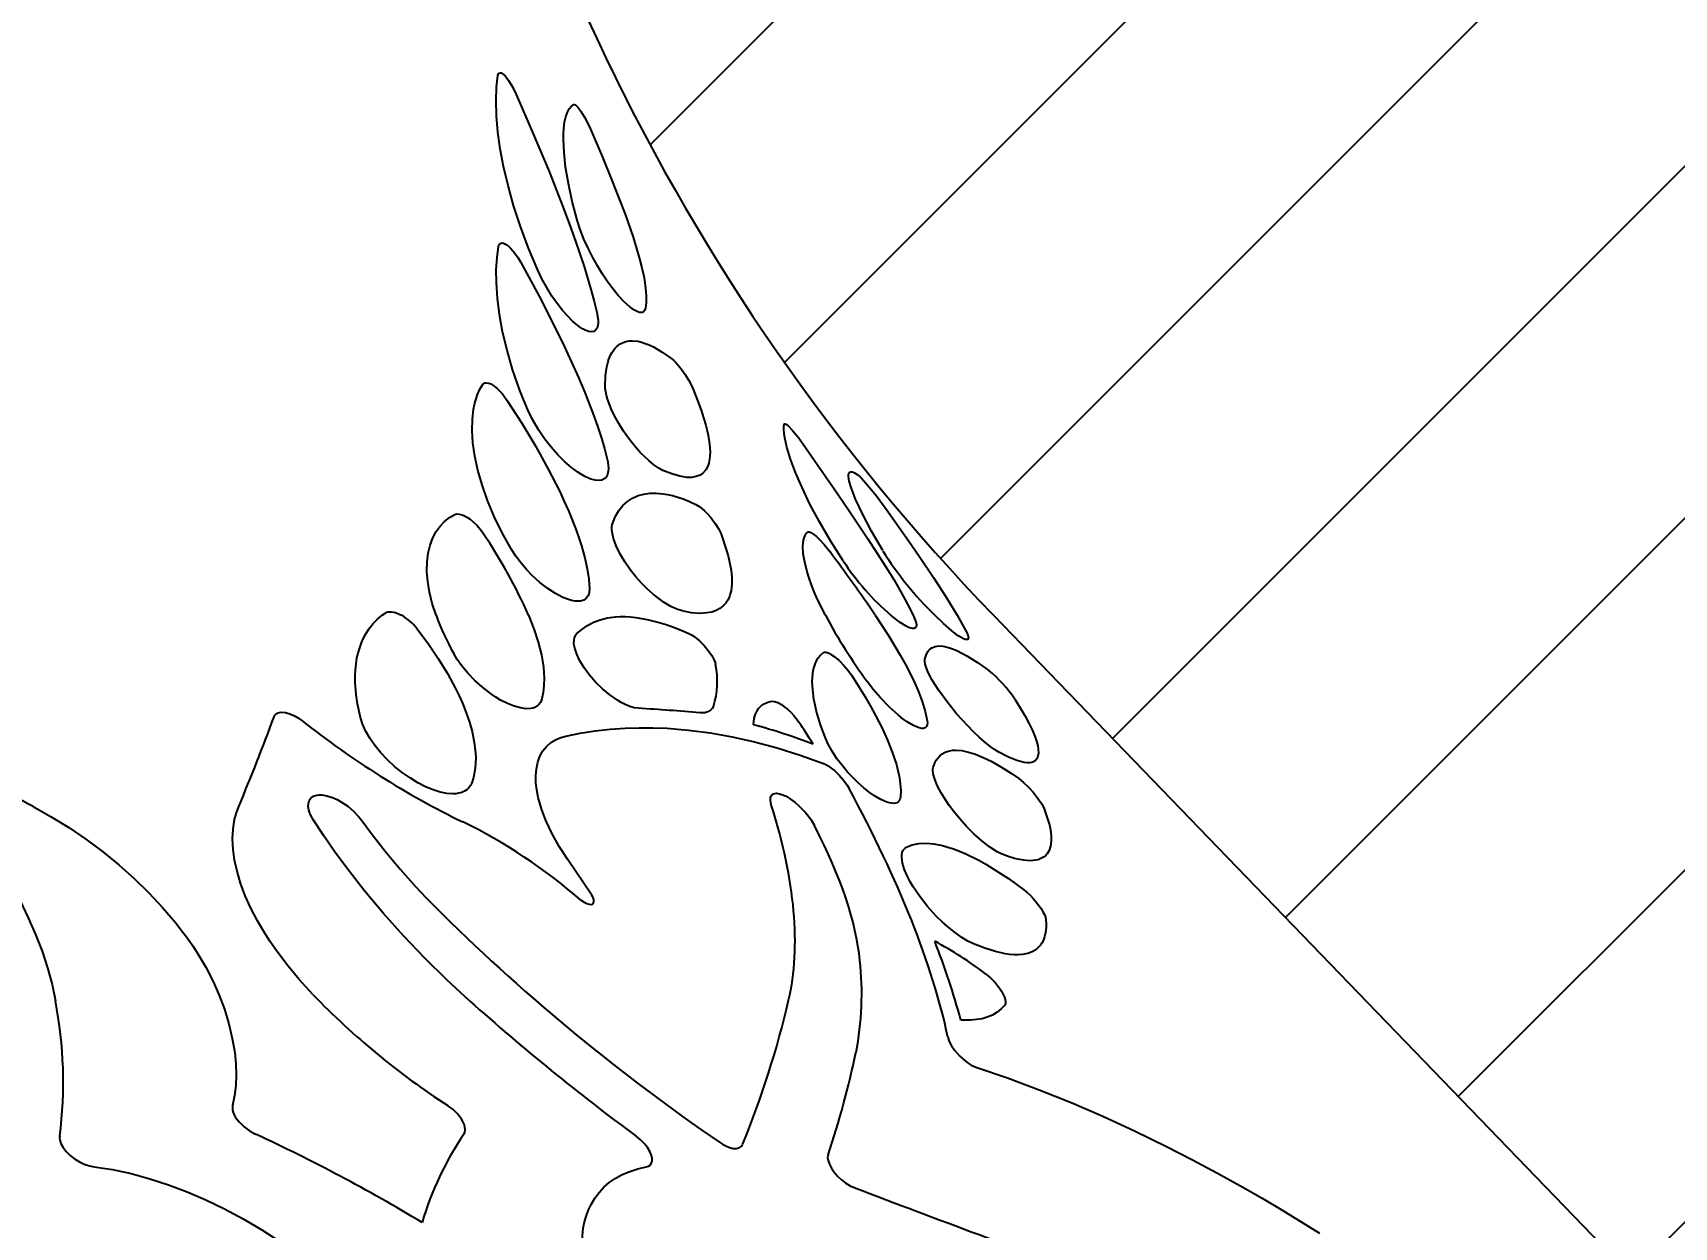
# Model space of a CAD drawing. Extents: x 5 to 829, y 5 to 582.
# Drawn here: x 136.94 to 149.3, y 420.91 to 429.91 of the extents above; entities that cross this region are included whole.
import ezdxf

# ---------------------------------------------------------------- set-up
doc = ezdxf.new("R2010")
doc.units = 0
doc.header["$LTSCALE"] = 7
doc.header["$MEASUREMENT"] = 0
doc.layers.get('DEFPOINTS').update_dxf_attribs({"linetype": 'CONTINUOUS', "lineweight": 15})
doc.layers.add('DIMENSIONS', color=2, linetype='CONTINUOUS')
doc.layers.add('HATCH', color=3, linetype='CONTINUOUS')
doc.layers.add('OUTLINE', color=7, linetype='CONTINUOUS', lineweight=25)
doc.styles.add('ITALICT', font='ITALICT.shx', dxfattribs={"width": 0.8, "height": 3})
doc.dimstyles.get("Standard").update_dxf_attribs({"dimtxt": 3, "dimasz": 3, "dimexe": 0.5, "dimexo": 0.5, "dimgap": 0.8, "dimtad": 1, "dimdsep": 46, "dimtxsty": 'ITALICT', "dimcen": 0.09, "dimazin": 2, "dimtfac": 1, "dimtmove": 0, "dimatfit": 3, "dimfxl": 1, "dimtolj": 1, "dimtzin": 0, "dimarcsym": 0})

# ---------------------------------------------------------------- blocks, each defined once
blk = doc.blocks.new('*D16')
at = {"layer": 'DEFPOINTS', "color": 0}
for p in [(138.92, 441.617), (108.774, 418.617), (150.796, 418.617)]:
    blk.add_point(p, dxfattribs=at)
at = {"layer": 'DIMENSIONS', "color": 0, "lineweight": -2}
for p, q in [((138.42, 441.617), (108.274, 441.617)), ((108.774, 438.617), (108.774, 421.617)), ((150.296, 418.617), (108.274, 418.617))]:
    blk.add_line(p, q, dxfattribs=at)
at = {"layer": 'DIMENSIONS', "color": 0}
for points in [[(109.274, 438.617), (108.274, 438.617), (108.774, 441.617)], [(108.274, 421.617), (109.274, 421.617), (108.774, 418.617)]]:
    blk.add_solid(points, dxfattribs=at)
at = {"layer": 'DIMENSIONS', "color": 0, "insert": (106.474, 430.117), "char_height": 3, "attachment_point": 5, "rotation": 90, "style": 'ITALICT'}
blk.add_mtext('\\A1;23', dxfattribs=at)
blk = doc.blocks.new('*D58')
at = {"layer": 'DEFPOINTS', "color": 0}
for p in [(145.811, 502.617), (166.811, 418.39), (158.542, 416.329)]:
    blk.add_point(p, dxfattribs=at)
at = {"layer": 'DIMENSIONS', "color": 0, "lineweight": -2}
for p, q in [((145.326, 502.496), (137.057, 500.434)), ((138.268, 497.644), (157.817, 419.24)), ((166.326, 418.269), (158.057, 416.208))]:
    blk.add_line(p, q, dxfattribs=at)
at = {"layer": 'DIMENSIONS', "color": 0}
for points in [[(138.753, 497.765), (137.783, 497.523), (137.542, 500.555)], [(157.331, 419.119), (158.302, 419.361), (158.542, 416.329)]]:
    blk.add_solid(points, dxfattribs=at)
at = {"layer": 'DIMENSIONS', "color": 0, "insert": (145.707, 477.314), "char_height": 3, "attachment_point": 5, "rotation": 284, "style": 'ITALICT'}
blk.add_mtext('\\A1;86.8', dxfattribs=at)
blk = doc.blocks.new('*D74')
at = {"layer": 'DEFPOINTS', "color": 0}
for p in [(145.811, 502.617), (166.811, 502.617), (161.317, 485.699), (166.811, 418.39), (166.811, 225.567)]:
    blk.add_point(p, dxfattribs=at)
at = {"layer": 'DIMENSIONS', "color": 0, "lineweight": -2}
blk.add_arc((166.811, 418.39), 67.532, 92.54547, 101.45453, dxfattribs=at)
at = {"layer": 'DIMENSIONS', "color": 0}
for points in [[(163.823, 485.356), (163.801, 486.356), (166.811, 485.923)], [(153.289, 485.065), (153.51, 484.09), (150.473, 483.917)]]:
    blk.add_solid(points, dxfattribs=at)
at = {"layer": 'DIMENSIONS', "color": 0, "insert": (158.3, 487.702), "char_height": 3, "attachment_point": 5, "rotation": 7, "style": 'ITALICT'}
blk.add_mtext('\\A1;14%%d', dxfattribs=at)

msp = doc.modelspace()

# ---------------------------------------------------------------- hatches: boundary and pattern name
at = {"layer": 'HATCH'}
h = msp.add_hatch(dxfattribs=at)
h.set_pattern_fill('ANSI31', color=256, scale=15)
h.set_pattern_definition([(45, (39.085, 223.1485), (-1.325825, 1.325825), [])])
h.paths.add_polyline_path([(163.5609, 417.9913), (161.3346, 426.9205), (151.0146, 418.3432, -0.165987), (153.3109, 411.6168), (153.3109, 410.1168, -0.061275), (151.6712, 396.7872, 0.0447876), (150.8409, 391.4828, 0.1629163), (151.1154, 390.4391, -0.2515253), (151.2393, 389.0252), (150.9987, 388.4645, 0.103378), (150.8609, 387.7828), (151.5609, 282.0428, 0.1305807), (151.9081, 280.7699, -0.2590002), (151.936, 279.3139, 0.187122), (151.6811, 277.1594), (152.8799, 272.5011, -0.0630506), (153.5109, 267.5168), (153.5109, 266.0168, -0.049859), (152.8025, 258.93, -0.4995696), (154.684, 254.5168), (160.8328, 250.9668), (163.5609, 250.9668)])
h.paths.add_polyline_path([(157.179, 443.5878), (138.9642, 441.2696), (139.8109, 434.6168, 0.1617445), (144.1742, 425.5215), (150.2231, 419.2586, -0.0116051), (150.5692, 418.8832), (161.1466, 427.6744)])
h.paths.add_polyline_path([(151.5308, 466.2415), (136.0369, 464.2696), (138.8758, 441.964), (157.0085, 444.2718)])
h.paths.add_polyline_path([(145.8826, 488.8952), (133.1096, 487.2696), (135.9485, 464.964), (151.3603, 466.9255)])
h.paths.add_polyline_path([(141.6885, 502.6168), (134.6361, 502.6168, -0.445004), (131.5679, 499.3835), (133.0213, 487.964), (145.7121, 489.5792), (144.5928, 494.0682), (143.8651, 493.8867)])
h.paths.add_polyline_path([(163.5609, 494.6168), (162.8109, 494.6168), (162.8109, 502.6168), (150.3109, 502.6168), (150.0087, 502.3146), (151.6275, 495.8221), (150.8997, 495.6407), (163.5609, 444.8595)])
h.paths.add_polyline_path([(163.5609, 502.6168), (162.8109, 502.6168), (162.8109, 494.6168), (163.5609, 494.6168)], flags=17)
h.paths.add_polyline_path([(150.0087, 502.3146), (149.39, 501.6959), (150.8997, 495.6407), (151.6275, 495.8221)])
h.paths.add_polyline_path([(142.4614, 502.6168), (141.6885, 502.6168), (143.8651, 493.8867), (144.5928, 494.0682)], flags=17)
h.paths.add_polyline_path([(142.3888, 481.3235), (144.6594, 472.2166), (149.0257, 473.3052), (146.7551, 482.4122)], flags=24)
h.paths.add_polyline_path([(138.3808, 455.1787), (147.4877, 457.4493), (146.3991, 461.8156), (137.2922, 459.545)], flags=24)
h.paths.add_polyline_path([(155.278, 485.0642), (161.8714, 485.8738), (161.3229, 490.3402), (154.7296, 489.5307)], flags=24)
h.paths.add_polyline_path([(162.118, 316.3862), (171.5038, 316.3862), (171.5038, 320.8862), (162.118, 320.8862)], flags=9)

# ---------------------------------------------------------------- linework, layer by layer
at = {"layer": 'OUTLINE'}
for p, q in [((139.5688, 425.5215), (139.5958, 425.5408)), ((143.5696, 425.5215), (143.5746, 425.5106)), ((143.9018, 425.5215), (143.9665, 425.4051)), ((144.1742, 425.5215), (150.2231, 419.2586)), ((141.1476, 423.4138), (140.9647, 423.6829))]:
    msp.add_line(p, q, dxfattribs=at)
for points in [[(140.7419, 428.1205), (140.6716, 428.288), (140.611, 428.451), (140.5596, 428.6082), (140.5174, 428.7586), (140.4839, 428.9013), (140.4585, 429.0358), (140.4408, 429.1614), (140.4299, 429.2852), (140.4266, 429.398), (140.4304, 429.4988), (140.4347, 429.5445), (140.4407, 429.5869)], [(140.4407, 429.5869), (140.443, 429.5958), (140.4465, 429.6024), (140.4512, 429.6067), (140.4572, 429.6084), (140.4644, 429.6074), (140.4728, 429.6035), (140.4832, 429.5959), (140.4949, 429.5846), (140.5212, 429.5508), (140.5508, 429.5018), (140.5784, 429.4458)], [(140.5784, 429.4458), (140.7071, 429.1496), (140.826, 428.8642), (140.9328, 428.5937), (140.9811, 428.4649), (141.0257, 428.3407), (141.0904, 428.1483), (141.1441, 427.9689), (141.1666, 427.8845), (141.1859, 427.8039)], [(141.0408, 428.4912), (141.0016, 428.638), (140.972, 428.7735), (140.9512, 428.897), (140.9389, 429.0077), (140.9344, 429.1052), (140.935, 429.1488), (140.9374, 429.1888), (140.9433, 429.2365), (140.9523, 429.2775), (140.9643, 429.3118), (140.9783, 429.3375), (140.9949, 429.3568), (141.0141, 429.3694)], [(141.0141, 429.3694), (141.0191, 429.3696), (141.0243, 429.3674), (141.0342, 429.3594), (141.0465, 429.3458), (141.0682, 429.3154), (141.0926, 429.2745), (141.1277, 429.2063), (141.1455, 429.1671)], [(141.1455, 429.1671), (141.2278, 428.9732), (141.3028, 428.7907), (141.353, 428.6634), (141.3984, 428.5432), (141.4592, 428.3693), (141.4857, 428.285), (141.5085, 428.2057), (141.5255, 428.1384), (141.5392, 428.0755), (141.5476, 428.0275), (141.5536, 427.9826), (141.5577, 427.9276), (141.5572, 427.8784), (141.552, 427.8353)], [(141.552, 427.8353), (141.5455, 427.8171), (141.5404, 427.8106), (141.534, 427.8058), (141.5265, 427.803), (141.5176, 427.8021), (141.5075, 427.8032), (141.4961, 427.8064), (141.4696, 427.8194), (141.434, 427.8449), (141.3925, 427.8826), (141.3473, 427.9313), (141.3087, 427.9784), (141.2697, 428.031), (141.2294, 428.0907), (141.1912, 428.1532), (141.1553, 428.2174), (141.123, 428.2811), (141.0895, 428.3557), (141.0615, 428.4277), (141.0408, 428.4912)], [(140.667, 427.0685), (140.6345, 427.1465), (140.6045, 427.2234), (140.5521, 427.3735), (140.5096, 427.5181), (140.4765, 427.6561), (140.4524, 427.787), (140.4368, 427.9099), (140.4292, 428.0247), (140.4289, 428.1241), (140.4348, 428.2158), (140.4465, 428.2992)], [(140.4465, 428.2992), (140.4491, 428.3087), (140.4531, 428.3163), (140.4606, 428.3232), (140.4705, 428.3261), (140.4825, 428.3248), (140.4936, 428.3206), (140.506, 428.3134), (140.5216, 428.3013), (140.5383, 428.2854), (140.556, 428.2657), (140.5737, 428.2429), (140.5929, 428.2147), (140.6108, 428.1847)], [(140.6108, 428.1847), (140.7516, 427.9256), (140.8809, 427.6718), (140.9405, 427.5482), (140.9965, 427.4278), (141.048, 427.3116), (141.0953, 427.1993), (141.1636, 427.0235), (141.1939, 426.9376), (141.2209, 426.8549), (141.2434, 426.7791), (141.2627, 426.7065)], [(141.1859, 427.8039), (141.1918, 427.7732), (141.195, 427.7458), (141.1954, 427.7246), (141.1938, 427.706), (141.1877, 427.6842), (141.1772, 427.6684), (141.1624, 427.6589), (141.1446, 427.6561), (141.1232, 427.6593), (141.0981, 427.6688), (141.0774, 427.68), (141.0552, 427.6948), (141.0303, 427.714), (141.0041, 427.7372), (140.9668, 427.7745), (140.9283, 427.8182), (140.8877, 427.8701), (140.8483, 427.9265), (140.8088, 427.9904), (140.7726, 428.0566), (140.7419, 428.1205)], [(141.249, 427.2508), (141.2517, 427.3258), (141.2555, 427.3602), (141.261, 427.3923), (141.2681, 427.4221), (141.2767, 427.4497), (141.2869, 427.4749), (141.2986, 427.4978), (141.3213, 427.5305), (141.3343, 427.5443), (141.3482, 427.5563), (141.3632, 427.5665), (141.3791, 427.5749), (141.3959, 427.5814), (141.4137, 427.586), (141.4328, 427.5888), (141.453, 427.5897), (141.496, 427.5854), (141.5229, 427.5791), (141.5511, 427.5701), (141.581, 427.5582), (141.6122, 427.5433), (141.6789, 427.5047), (141.7516, 427.4538)], [(141.7516, 427.4538), (141.7668, 427.4408), (141.7844, 427.423), (141.8223, 427.3773), (141.8522, 427.3345), (141.8788, 427.2911), (141.8995, 427.2524), (141.9147, 427.2185)], [(140.5436, 426.0179), (140.4737, 426.1432), (140.4132, 426.2665), (140.3624, 426.3867), (140.3212, 426.5029), (140.2894, 426.6143), (140.2667, 426.7201), (140.2527, 426.8199), (140.2469, 426.913), (140.249, 426.9971), (140.2582, 427.074), (140.2654, 427.1096), (140.2742, 427.1434), (140.2883, 427.1854), (140.3053, 427.2238), (140.3248, 427.2587)], [(140.3248, 427.2587), (140.3299, 427.265), (140.3362, 427.2695), (140.3439, 427.2723), (140.3527, 427.2733), (140.3732, 427.2698), (140.387, 427.2641), (140.402, 427.2557), (140.4349, 427.2304), (140.4728, 427.1915), (140.5092, 427.1432)], [(141.6846, 426.6131), (141.6522, 426.6306), (141.6161, 426.6552), (141.5774, 426.6868), (141.547, 426.7148), (141.5159, 426.7462), (141.4824, 426.7834), (141.4494, 426.8233), (141.4171, 426.8659), (141.3868, 426.9096), (141.3512, 426.9667), (141.3202, 427.0235), (141.295, 427.0767), (141.2695, 427.1438), (141.2601, 427.1759), (141.2537, 427.2054), (141.2502, 427.2293), (141.249, 427.2508)], [(141.9147, 427.2185), (141.945, 427.1407), (141.9714, 427.067), (141.9903, 427.0085), (142.0063, 426.9532), (142.0242, 426.8782), (142.0352, 426.8104), (142.0393, 426.75), (142.0386, 426.7226), (142.0361, 426.6972), (142.0298, 426.6665), (142.0201, 426.6394), (142.007, 426.6161), (141.9877, 426.5942), (141.9639, 426.5776), (141.9355, 426.5663), (141.9025, 426.5605), (141.8648, 426.5604), (141.839, 426.5633), (141.8115, 426.5685), (141.7513, 426.586), (141.6846, 426.6131)], [(140.5092, 427.1432), (140.6218, 426.9677), (140.7259, 426.7934), (140.8204, 426.623), (140.9037, 426.4589), (140.9409, 426.3797), (140.975, 426.3028), (141.0286, 426.1692), (141.0513, 426.1054), (141.0713, 426.0437), (141.0959, 425.9553), (141.114, 425.8721), (141.1255, 425.7942), (141.1301, 425.7218)], [(141.2627, 426.7065), (141.269, 426.6772), (141.2726, 426.6504), (141.2736, 426.6274), (141.2721, 426.6068), (141.2664, 426.5825), (141.2563, 426.5631), (141.2419, 426.5488), (141.2231, 426.5398), (141.2001, 426.5363), (141.1729, 426.5386), (141.1419, 426.5468), (141.1193, 426.5557), (141.0952, 426.5673), (141.0432, 426.5986), (140.9943, 426.635), (140.9435, 426.6792), (140.8924, 426.7302), (140.8423, 426.787), (140.792, 426.8517), (140.7462, 426.9196), (140.7021, 426.9956), (140.667, 427.0685)], [(143.0419, 425.931), (142.9465, 426.0819), (142.8633, 426.2251), (142.792, 426.3593), (142.7323, 426.4836), (142.6838, 426.5969), (142.646, 426.6985), (142.6188, 426.7876), (142.6029, 426.8579), (142.598, 426.8912), (142.5958, 426.9206), (142.5961, 426.9417), (142.5982, 426.9599)], [(142.5982, 426.9599), (142.5995, 426.9629), (142.6019, 426.9644), (142.6055, 426.9641), (142.6148, 426.9594), (142.628, 426.9487), (142.6609, 426.9141), (142.7047, 426.8598), (142.7399, 426.8115)], [(142.7399, 426.8115), (142.9742, 426.4735), (143.0817, 426.3165), (143.2289, 426.0971), (143.364, 425.8871), (143.4235, 425.79), (143.4769, 425.6986), (143.5275, 425.6062), (143.5696, 425.5215)], [(143.3404, 426.0083), (143.2554, 426.1552), (143.1872, 426.285), (143.1358, 426.3957), (143.1163, 426.4433), (143.1011, 426.4853), (143.0875, 426.5322), (143.0819, 426.5679), (143.0821, 426.5813), (143.0846, 426.5916), (143.0903, 426.5994), (143.0992, 426.6026), (143.1112, 426.6009), (143.1266, 426.5942), (143.1464, 426.5817), (143.1702, 426.5634)], [(143.1702, 426.5634), (143.1808, 426.5534), (143.2158, 426.5148), (143.292, 426.4214), (143.3696, 426.3185)], [(141.3061, 426.2191), (141.3273, 426.2676), (141.353, 426.3105), (141.383, 426.3476), (141.4174, 426.3788), (141.4557, 426.404), (141.4983, 426.4229), (141.54, 426.4346), (141.5848, 426.4409), (141.6329, 426.442), (141.6842, 426.4375), (141.7197, 426.4315), (141.7565, 426.4231), (141.7957, 426.4119), (141.8364, 426.398), (141.8838, 426.3793), (141.9331, 426.3571)], [(141.9331, 426.3571), (141.9615, 426.3395), (141.9947, 426.3115), (142.0196, 426.2862), (142.0441, 426.258), (142.0776, 426.2132), (142.1046, 426.1699), (142.117, 426.1458), (142.1262, 426.1241)], [(139.9751, 425.5215), (139.9465, 425.6101), (139.9258, 425.695), (139.9126, 425.7758), (139.9067, 425.852), (139.908, 425.9232), (139.9159, 425.9892), (139.9302, 426.0497), (139.9504, 426.1045), (139.9764, 426.1534), (140.0052, 426.1931), (140.0384, 426.2277), (140.0757, 426.257), (140.1169, 426.2809)], [(140.1169, 426.2809), (140.1317, 426.285), (140.1501, 426.2843), (140.1715, 426.2787), (140.1889, 426.2714), (140.2072, 426.2615), (140.232, 426.2447), (140.2574, 426.2238), (140.2837, 426.1981), (140.3083, 426.1697), (140.3314, 426.138)], [(143.3696, 426.3185), (143.5372, 426.0796), (143.615, 425.9667), (143.7233, 425.8058), (143.8184, 425.6586), (143.9018, 425.5215)], [(141.8281, 425.5537), (141.7883, 425.5666), (141.7429, 425.5881), (141.6937, 425.6177), (141.6525, 425.6469), (141.6101, 425.6809), (141.566, 425.7206), (141.5226, 425.7642), (141.4797, 425.8122), (141.4402, 425.8616), (141.3959, 425.925), (141.3594, 425.987), (141.3315, 426.0453), (141.3121, 426.0993), (141.3016, 426.1467), (141.2996, 426.1683), (141.2999, 426.1879), (141.3021, 426.2044), (141.3061, 426.2191)], [(142.1262, 426.1241), (142.1617, 426.018), (142.1755, 425.9684), (142.1867, 425.9212), (142.1973, 425.862), (142.2028, 425.8073), (142.2032, 425.7573), (142.1973, 425.7066), (142.1919, 425.6835), (142.1847, 425.662), (142.1725, 425.6359), (142.1572, 425.6127), (142.1387, 425.5924), (142.1138, 425.5728), (142.0848, 425.5574), (142.0518, 425.546), (142.0148, 425.5389), (141.9878, 425.5365), (141.9592, 425.536), (141.8969, 425.5409), (141.8281, 425.5537)], [(142.9081, 425.5215), (142.8492, 425.6405), (142.8245, 425.6972), (142.8028, 425.7514), (142.7849, 425.8017), (142.77, 425.8493), (142.752, 425.9205), (142.7417, 425.984), (142.739, 426.0392), (142.7405, 426.0641), (142.7439, 426.0866), (142.749, 426.1059), (142.756, 426.1229), (142.764, 426.1366), (142.7735, 426.1482)], [(142.7735, 426.1482), (142.7775, 426.1506), (142.7831, 426.151), (142.7991, 426.1455), (142.8215, 426.1307), (142.8409, 426.1145), (142.8623, 426.0941), (142.8984, 426.0551), (142.943, 425.9994)], [(141.1301, 425.7218), (141.1279, 425.6926), (141.1199, 425.6685), (141.1064, 425.6497), (141.0876, 425.6364), (141.0638, 425.6288), (141.0459, 425.627), (141.0261, 425.6277), (141.0043, 425.6309), (140.9809, 425.6367), (140.9296, 425.6557), (140.8736, 425.6847), (140.8163, 425.722), (140.7577, 425.7677), (140.6998, 425.8205), (140.6562, 425.8662), (140.6152, 425.9148), (140.5767, 425.9665), (140.5436, 426.0179)], [(139.4048, 424.7519), (139.3827, 424.8539), (139.3749, 424.9034), (139.3694, 424.9518), (139.3654, 425.0146), (139.3654, 425.0752), (139.3694, 425.1334), (139.3793, 425.1998), (139.3947, 425.2623), (139.4156, 425.3205), (139.4419, 425.3743), (139.4733, 425.4235), (139.5021, 425.4593), (139.5339, 425.492), (139.5688, 425.5215)], [(139.5958, 425.5408), (139.6047, 425.5454), (139.6152, 425.5482), (139.6405, 425.5485), (139.67, 425.5418), (139.6921, 425.5332), (139.7151, 425.5215)], [(140.6719, 425.5215), (140.7122, 425.4192), (140.7446, 425.3199), (140.7684, 425.2244), (140.7772, 425.1775), (140.7837, 425.1317), (140.7877, 425.0886), (140.7894, 425.0467), (140.7881, 424.9921), (140.7825, 424.9402), (140.7726, 424.891)], [(141.034, 425.3805), (141.0723, 425.4152), (141.1148, 425.4447), (141.1616, 425.469), (141.2125, 425.4878), (141.2673, 425.5012), (141.3259, 425.509), (141.3628, 425.511), (141.4011, 425.511), (141.4405, 425.5089), (141.4811, 425.5048), (141.5658, 425.4904), (141.6549, 425.468), (141.7092, 425.4511), (141.7648, 425.4313), (141.8221, 425.4087), (141.8805, 425.3833)], [(143.284, 425.5215), (143.3843, 425.3685), (143.4725, 425.2217), (143.5117, 425.1509), (143.5474, 425.0821), (143.5791, 425.016), (143.6069, 424.9523), (143.6377, 424.8713), (143.6607, 424.7957), (143.6755, 424.7259)], [(143.5746, 425.5106), (143.5848, 425.4858), (143.5912, 425.4642), (143.5934, 425.448), (143.592, 425.4352), (143.5863, 425.4258), (143.5761, 425.4211), (143.5652, 425.4208), (143.5515, 425.4236), (143.5351, 425.4296), (143.5163, 425.4387), (143.4723, 425.4661), (143.4376, 425.4916), (143.4006, 425.5215)], [(143.9665, 425.4051), (143.9776, 425.3817), (143.9839, 425.3627), (143.9853, 425.3536), (143.9847, 425.3464), (143.9807, 425.3401), (143.9728, 425.3377), (143.9619, 425.3394), (143.9476, 425.3449), (143.9299, 425.3544), (143.9092, 425.3677), (143.8595, 425.4052), (143.7978, 425.4585), (143.7314, 425.5215)], [(139.8298, 425.4221), (139.9146, 425.3094), (139.9921, 425.1959), (140.0616, 425.0824), (140.1226, 424.9698), (140.1495, 424.914), (140.174, 424.8589), (140.2028, 424.7863), (140.227, 424.7153), (140.2463, 424.6459), (140.2632, 424.5633), (140.2721, 424.4841), (140.2736, 424.4457), (140.2729, 424.4084), (140.2702, 424.3727), (140.2654, 424.3383), (140.2566, 424.2981), (140.2447, 424.26)], [(141.4993, 424.8205), (141.4685, 424.825), (141.4347, 424.835), (141.3987, 424.85), (141.3707, 424.8644), (141.3422, 424.8812), (141.2844, 424.9213), (141.2294, 424.9671), (141.1774, 425.018), (141.1307, 425.0714), (141.0911, 425.1248), (141.0588, 425.1776), (141.0344, 425.2287), (141.0199, 425.2726), (141.0157, 425.2929), (141.0137, 425.3118), (141.0143, 425.3349), (141.0188, 425.3551), (141.0272, 425.3721), (141.034, 425.3805)], [(141.8805, 425.3833), (141.8991, 425.3737), (141.9189, 425.3611), (141.9589, 425.3295), (141.9941, 425.2949), (142.0261, 425.257), (142.0518, 425.2195), (142.0707, 425.183), (142.077, 425.1662), (142.0807, 425.1509)], [(142.9113, 424.5897), (142.8721, 424.6965), (142.8423, 424.797), (142.8309, 424.8445), (142.822, 424.8902), (142.8127, 424.9589), (142.8096, 425.022), (142.8129, 425.0791), (142.817, 425.1052), (142.8227, 425.1297), (142.8299, 425.1525), (142.8388, 425.1735), (142.8538, 425.1996), (142.8719, 425.2221), (142.8931, 425.2408)], [(142.8931, 425.2408), (142.9004, 425.2439), (142.9104, 425.2439), (142.9231, 425.2408), (142.9379, 425.2344), (142.9552, 425.2243), (142.9741, 425.2111), (143.0131, 425.1781), (143.0477, 425.1429), (143.0798, 425.1048), (143.1063, 425.068)], [(143.6575, 425.1898), (143.6662, 425.222), (143.6797, 425.2483), (143.6882, 425.2592), (143.6981, 425.2685), (143.7091, 425.2762), (143.7214, 425.2823), (143.735, 425.2867), (143.7499, 425.2895), (143.7777, 425.2901), (143.8091, 425.2859), (143.8442, 425.2766), (143.8729, 425.2662), (143.9036, 425.253), (143.9742, 425.2161), (144.0529, 425.1669), (144.1399, 425.1053)], [(140.7726, 424.891), (140.7679, 424.8769), (140.7616, 424.8641), (140.7505, 424.8492), (140.7365, 424.8371), (140.7197, 424.8278), (140.7053, 424.8227), (140.6894, 424.8193), (140.6539, 424.8175), (140.6105, 424.8231), (140.5631, 424.8363), (140.513, 424.8564), (140.4612, 424.8829), (140.4265, 424.9037), (140.3918, 424.9267), (140.3241, 424.9787), (140.2668, 425.0303), (140.2136, 425.086), (140.166, 425.1443), (140.135, 425.1884), (140.1085, 425.2323)], [(144.2158, 424.4902), (144.183, 424.5105), (144.1472, 424.5362), (144.1078, 424.5676), (144.0673, 424.6029), (144.0234, 424.6441), (143.9799, 424.6879), (143.8968, 424.7795), (143.8249, 424.8681), (143.7629, 424.9541), (143.7132, 425.0336), (143.6936, 425.0698), (143.6779, 425.1029), (143.6672, 425.1302), (143.66, 425.1543), (143.6569, 425.174), (143.6575, 425.1898)], [(143.1063, 425.068), (143.1581, 424.9873), (143.2067, 424.9078), (143.248, 424.8367), (143.2863, 424.7669), (143.3347, 424.6716), (143.3768, 424.5795), (143.4119, 424.4912), (143.4427, 424.3969), (143.4545, 424.352), (143.4637, 424.3087), (143.472, 424.2538), (143.4754, 424.2021), (143.4739, 424.154)], [(143.6755, 424.7259), (143.6768, 424.7105), (143.6758, 424.6972), (143.6704, 424.6831), (143.6603, 424.6737), (143.6456, 424.6694), (143.6311, 424.6697), (143.6139, 424.6732), (143.5945, 424.6801), (143.5728, 424.6901), (143.5245, 424.719), (143.492, 424.7422), (143.459, 424.7683), (143.3919, 424.8286), (143.3239, 424.8988), (143.2706, 424.961), (143.2228, 425.0231)], [(142.3672, 424.697), (142.369, 424.7212), (142.3726, 424.7439), (142.3802, 424.7718), (142.3909, 424.7966), (142.4047, 424.8183), (142.4241, 424.8388), (142.4473, 424.855), (142.4744, 424.8666), (142.5052, 424.8736)], [(142.5052, 424.8736), (142.5246, 424.8723), (142.5491, 424.8636), (142.5762, 424.8485), (142.5986, 424.8327), (142.6216, 424.8139), (142.6465, 424.7906), (142.6695, 424.7661), (142.6902, 424.7412), (142.7085, 424.7162)], [(144.3351, 424.8886), (144.376, 424.823), (144.4123, 424.7606), (144.4405, 424.7079), (144.4646, 424.6584), (144.4852, 424.6096), (144.5005, 424.5651), (144.5074, 424.538), (144.5118, 424.5131), (144.5133, 424.4837), (144.5097, 424.4588), (144.5008, 424.4387), (144.4877, 424.4246), (144.4698, 424.4151), (144.4471, 424.4106), (144.4271, 424.4104), (144.4045, 424.413), (144.379, 424.4187), (144.3508, 424.4272), (144.2877, 424.453), (144.2158, 424.4902)], [(138.7546, 424.7569), (138.7613, 424.7695), (138.7715, 424.7795), (138.7848, 424.7865), (138.7964, 424.7898), (138.8092, 424.7912), (138.84, 424.7889), (138.8737, 424.7795), (138.9088, 424.7637), (138.9376, 424.7468), (138.9651, 424.727)], [(140.2447, 424.26), (140.2353, 424.24), (140.2229, 424.2225), (140.2073, 424.2076), (140.1941, 424.1986), (140.1794, 424.191), (140.1622, 424.1847), (140.1435, 424.1801), (140.1234, 424.1774), (140.102, 424.1764), (140.0557, 424.1796), (140.0058, 424.1896), (139.9535, 424.206), (139.8961, 424.2298), (139.8381, 424.2595), (139.7787, 424.2957), (139.7205, 424.3369), (139.6631, 424.3833), (139.6091, 424.4333), (139.5593, 424.4861), (139.5143, 424.5412), (139.4759, 424.5961), (139.4442, 424.6512), (139.4209, 424.7025), (139.4048, 424.7519)], [(142.0641, 424.8355), (142.0555, 424.8192), (142.0435, 424.8059), (142.0282, 424.7958), (142.0151, 424.7906), (142.0005, 424.7872), (141.9831, 424.7857), (141.9642, 424.7863)], [(140.9521, 424.6117), (141.0618, 424.6334), (141.1731, 424.6505), (141.2862, 424.6631), (141.4009, 424.6711), (141.5043, 424.6743), (141.609, 424.674), (141.7149, 424.6699), (141.7951, 424.6644), (141.8759, 424.6569), (142.0396, 424.6357), (142.2057, 424.6061), (142.3744, 424.5681), (142.5454, 424.5218), (142.7187, 424.4671), (142.8943, 424.4041)], [(140.9647, 423.6829), (140.9031, 423.7792), (140.8497, 423.875), (140.8051, 423.9694), (140.7861, 424.0165), (140.7695, 424.0628), (140.756, 424.1067), (140.745, 424.1497), (140.7341, 424.2061), (140.7279, 424.2601), (140.7265, 424.3113), (140.7307, 424.3651), (140.741, 424.4146), (140.7573, 424.4595), (140.7795, 424.4994), (140.8074, 424.5341), (140.8409, 424.5633), (140.8798, 424.5867), (140.9144, 424.6011), (140.9521, 424.6117)], [(143.4739, 424.154), (143.4717, 424.1414), (143.4676, 424.1303), (143.4622, 424.1219), (143.4551, 424.115), (143.4463, 424.1097), (143.4358, 424.1062), (143.4229, 424.1046), (143.4082, 424.1051), (143.3902, 424.1083), (143.3704, 424.114), (143.3263, 424.133), (143.2783, 424.161), (143.238, 424.1892), (143.1971, 424.2215), (143.1553, 424.2585), (143.1146, 424.2982), (143.0751, 424.3406), (143.0383, 424.384), (142.9955, 424.4405), (142.9587, 424.4966), (142.9291, 424.5501), (142.9113, 424.5897)], [(143.7207, 424.3756), (143.7347, 424.4137), (143.7438, 424.4304), (143.7542, 424.4456), (143.7703, 424.4633), (143.7887, 424.4781), (143.8097, 424.4898), (143.8267, 424.4963), (143.845, 424.5012), (143.8655, 424.5044), (143.8876, 424.5056), (143.9347, 424.5024), (143.9871, 424.4914), (144.0397, 424.4745), (144.0964, 424.4512), (144.1571, 424.4214), (144.205, 424.3949), (144.2548, 424.3651), (144.3099, 424.3296), (144.3666, 424.2906)], [(142.8943, 424.4041), (142.911, 424.3966), (142.9291, 424.3863), (142.9527, 424.37), (142.9761, 424.3511), (143.0117, 424.3168), (143.0445, 424.2791), (143.0713, 424.2415), (143.0838, 424.2204)], [(144.2518, 423.7163), (144.2278, 423.7267), (144.2018, 423.7403), (144.1456, 423.7764), (144.0865, 423.8222), (144.0273, 423.8749), (143.972, 423.9303), (143.92, 423.9881), (143.8722, 424.0468), (143.8411, 424.0887), (143.8128, 424.13), (143.7801, 424.1834), (143.7536, 424.2338), (143.734, 424.2801), (143.7228, 424.3174), (143.7183, 424.3497), (143.7186, 424.3635), (143.7207, 424.3756)], [(144.3666, 424.2906), (144.4015, 424.2624), (144.4378, 424.2275), (144.4732, 424.1885), (144.5046, 424.1491), (144.536, 424.1029), (144.5477, 424.0819), (144.5562, 424.0634)], [(139.0508, 423.9777), (139.0292, 424.0176), (139.0214, 424.0375), (139.0158, 424.0569), (139.0122, 424.0816), (139.0131, 424.1039), (139.0187, 424.1233), (139.0243, 424.1339), (139.0319, 424.1431), (139.0412, 424.1511), (139.0521, 424.1576), (139.0778, 424.1659), (139.095, 424.1679), (139.1134, 424.1678), (139.1531, 424.1616), (139.1952, 424.1481), (139.2294, 424.1327), (139.2635, 424.1138), (139.3093, 424.0824), (139.3521, 424.0461), (139.3905, 424.0062), (139.4156, 423.9744)], [(142.5004, 424.0939), (142.4958, 424.1112), (142.4936, 424.1273), (142.4946, 424.1462), (142.4999, 424.1616), (142.5098, 424.1728), (142.5179, 424.1773), (142.5275, 424.18), (142.5387, 424.1809), (142.5512, 424.1798), (142.5793, 424.1724), (142.6119, 424.1576), (142.6458, 424.1368), (142.6805, 424.1106), (142.7074, 424.0871), (142.7332, 424.0618), (142.7574, 424.0353), (142.7799, 424.0075), (142.7997, 423.98), (142.8253, 423.9372)], [(136.9407, 424.0797), (137.0756, 424.0041), (137.2081, 423.9221), (137.3375, 423.8341), (137.4631, 423.7406), (137.5845, 423.6419), (137.7007, 423.5385), (137.8112, 423.4311), (137.9152, 423.3201), (138.0119, 423.2062), (138.058, 423.1473), (138.102, 423.0879), (138.1423, 423.0301), (138.1803, 422.972), (138.2411, 422.87), (138.2944, 422.7674), (138.3392, 422.6656)], [(139.0466, 422.6656), (138.9447, 422.777), (138.8498, 422.8912), (138.7629, 423.0076), (138.7226, 423.0664), (138.6847, 423.1254), (138.629, 423.2202), (138.5798, 423.3149), (138.5375, 423.409), (138.5026, 423.502), (138.4754, 423.5934), (138.4571, 423.6769), (138.4462, 423.758), (138.4425, 423.8361), (138.4463, 423.9109), (138.4509, 423.9468), (138.4575, 423.9818), (138.4708, 424.0321), (138.4882, 424.0797)], [(144.5562, 424.0634), (144.585, 423.9807), (144.5955, 423.9421), (144.6031, 423.9056), (144.6091, 423.8602), (144.6097, 423.8189), (144.6049, 423.7821), (144.5944, 423.7501), (144.5781, 423.7232), (144.5677, 423.7118), (144.5558, 423.7018), (144.5421, 423.693), (144.5268, 423.6857), (144.51, 423.68), (144.4917, 423.6758), (144.4506, 423.6725), (144.4036, 423.6756), (144.3696, 423.6813), (144.3332, 423.6899), (144.2936, 423.7016), (144.2518, 423.7163)], [(136.4607, 423.9777), (136.5676, 423.8274), (136.6669, 423.6759), (136.7582, 423.5235), (136.8006, 423.4471), (136.8408, 423.3707), (136.9028, 423.2433), (136.9582, 423.1162), (137.0066, 422.9898), (137.048, 422.8642), (137.0818, 422.7399), (137.1078, 422.6171)], [(140.228, 422.6171), (140.0563, 422.7757), (139.8905, 422.9385), (139.7311, 423.1051), (139.5786, 423.275), (139.4338, 423.4478), (139.3644, 423.535), (139.2971, 423.6228), (139.2108, 423.7406), (139.1287, 423.8589), (139.0508, 423.9777)], [(144.025, 423.0464), (143.9822, 423.0675), (143.9371, 423.0945), (143.8887, 423.1281), (143.8404, 423.1662), (143.7911, 423.2094), (143.7435, 423.2557), (143.6774, 423.328), (143.6188, 423.402), (143.5688, 423.476), (143.5474, 423.5124), (143.5288, 423.548), (143.505, 423.6027), (143.4897, 423.6529), (143.4854, 423.6764), (143.4836, 423.6981), (143.4842, 423.7169), (143.4873, 423.7337), (143.4945, 423.7514), (143.5054, 423.7656), (143.52, 423.7757)], [(143.52, 423.7757), (143.5409, 423.7849), (143.563, 423.7923), (143.5871, 423.798), (143.6125, 423.802), (143.6666, 423.8043), (143.7256, 423.7992), (143.7892, 423.7868), (143.8304, 423.7755), (143.8732, 423.7615), (143.9191, 423.7442), (143.9664, 423.7239), (144.063, 423.6761), (144.1175, 423.6457), (144.1731, 423.6124), (144.2872, 423.5377), (144.4037, 423.4532)], [(141.0638, 423.3785), (141.0901, 423.3596), (141.1097, 423.3497), (141.1283, 423.3441), (141.1457, 423.3437), (141.1527, 423.3459), (141.1583, 423.3497), (141.1623, 423.3549), (141.1647, 423.3616), (141.1642, 423.3779), (141.1582, 423.3954), (141.1476, 423.4138)], [(144.4037, 423.4532), (144.4272, 423.434), (144.4508, 423.412), (144.476, 423.3857), (144.499, 423.3588), (144.5334, 423.3112), (144.5471, 423.2881), (144.5578, 423.2664), (144.5651, 423.2468), (144.5686, 423.23)], [(144.5686, 423.23), (144.5706, 423.1988), (144.5704, 423.1691), (144.5669, 423.1321), (144.5593, 423.0983), (144.5475, 423.0678), (144.5386, 423.0512), (144.528, 423.0359), (144.5116, 423.0177), (144.4925, 423.002), (144.4708, 422.9889), (144.4528, 422.9807), (144.4332, 422.9742), (144.3897, 422.9657), (144.3613, 422.9636), (144.3308, 422.9638), (144.2979, 422.9663), (144.2632, 422.9711), (144.1894, 422.9875), (144.1097, 423.0127), (144.025, 423.0464)], [(144.1142, 422.8213), (144.1526, 422.789), (144.1886, 422.7517), (144.2193, 422.713), (144.2352, 422.6888), (144.2483, 422.6649), (144.2568, 422.6456), (144.2626, 422.6277), (144.2655, 422.6103), (144.2645, 422.5958), (144.2593, 422.5845)], [(138.3392, 422.6656), (138.3804, 422.5536), (138.4141, 422.4428), (138.4401, 422.3335), (138.4501, 422.2797), (138.458, 422.2264), (138.4662, 422.1424), (138.4689, 422.0603), (138.4659, 421.9802), (138.4572, 421.9025), (138.4426, 421.8273)], [(144.2593, 422.5845), (144.2331, 422.5555), (144.2024, 422.5305), (144.1673, 422.5098), (144.1278, 422.4933), (144.0891, 422.4824), (144.0471, 422.4751), (144.002, 422.4713), (143.9662, 422.4708), (143.9288, 422.4724)], [(143.8304, 422.3433), (143.8409, 422.3116), (143.8592, 422.2773), (143.884, 422.2418), (143.9202, 422.2009), (143.9612, 422.164), (143.984, 422.1474), (144.007, 422.1332), (144.0249, 422.1242), (144.0417, 422.1176)], [(144.0417, 422.1176), (144.2806, 422.0356), (144.5196, 421.9465), (144.7587, 421.8504), (144.998, 421.7473), (145.2375, 421.6373), (145.4772, 421.5203), (145.6691, 421.4219), (145.861, 421.3191), (146.0532, 421.212), (146.1973, 421.129), (146.3415, 421.0436), (146.6302, 420.8659)], [(138.4426, 421.8273), (138.4407, 421.8092), (138.4426, 421.7927), (138.4474, 421.7753), (138.4551, 421.7571), (138.4653, 421.7388), (138.4784, 421.72), (138.4937, 421.7016), (138.5292, 421.6672), (138.5705, 421.6369), (138.615, 421.6125)], [(140.1855, 421.6125), (140.1923, 421.6265), (140.1951, 421.6453), (140.1929, 421.6665), (140.1861, 421.6888), (140.1776, 421.7072), (140.1666, 421.7259), (140.1386, 421.7622), (140.103, 421.797), (140.0624, 421.8273)], [(137.1395, 421.597), (137.1388, 421.584), (137.1404, 421.5703), (137.1494, 421.5414), (137.1654, 421.5123), (137.1894, 421.4814), (137.2187, 421.4526), (137.252, 421.4266), (137.2882, 421.4041), (137.3252, 421.3863), (137.3634, 421.3731), (137.4004, 421.3656)], [(141.5586, 421.3656), (141.5746, 421.3705), (141.5875, 421.3788), (141.5967, 421.3902), (141.6028, 421.4079), (141.6031, 421.429), (141.5981, 421.4521), (141.5856, 421.4818), (141.5669, 421.5123), (141.5434, 421.5418), (141.5146, 421.5708), (141.4827, 421.597)], [(142.1097, 421.5509), (142.1332, 421.5361), (142.157, 421.5236), (142.1861, 421.5121), (142.2141, 421.5054), (142.239, 421.5043), (142.2586, 421.5089), (142.2737, 421.5187), (142.2833, 421.5332)], [(142.9278, 421.4568), (142.925, 421.4369), (142.9282, 421.4136), (142.9381, 421.3853), (142.9537, 421.3562), (142.9745, 421.3266), (143.0005, 421.2968), (143.03, 421.2689), (143.0618, 421.2442), (143.094, 421.2243), (143.126, 421.2094)], [(137.4004, 421.3656), (137.4681, 421.3564), (137.5363, 421.345), (137.607, 421.331), (137.6781, 421.3149), (137.8189, 421.277), (137.9601, 421.2312), (138.1011, 421.178), (138.2413, 421.1178), (138.3801, 421.0509), (138.522, 420.9749), (138.6613, 420.8926), (138.7971, 420.8046)], [(141.0755, 420.8046), (141.0812, 420.8806), (141.0869, 420.9172), (141.0945, 420.9528), (141.1074, 420.9984), (141.1236, 421.042), (141.1431, 421.0833), (141.1706, 421.1299), (141.2028, 421.1728), (141.2394, 421.2121), (141.2801, 421.2474), (141.3251, 421.2788), (141.3776, 421.3078), (141.4342, 421.332), (141.4947, 421.3513), (141.5586, 421.3656)]]:
    msp.add_lwpolyline(points, dxfattribs=at)
for centre, radius, start, end in [((155.6829, 436.6369), 16, 187.25319, 224.00403), ((136.9891, 423.8818), 4.0319, 24.00026, 34.02141), ((130.8408, 416.9966), 15.0835, 34.41521, 36.64549), ((145.655, 427.4717), 2.7391, 212.30272, 225.39368), ((144.7418, 427.0554), 2.038, 213.48155, 228.83344), ((139.5091, 425.1686), 0.4088, 38.32891, 59.72552), ((141.852, 426.2127), 2.0003, 200.21729, 209.34904), ((146.6928, 427.5664), 4.3021, 208.38204, 216.23963), ((141.4925, 425.0202), 0.6015, 342.09169, 12.52358), ((143.4489, 424.2898), 1.0696, 34.04844, 49.72537), ((71.459, 300.8678), 139.5314, 62.011315, 62.609817), ((124.3639, 430.0275), 15.3255, 337.16382, 339.88497), ((140.5413, 408.6), 16.2488, 84.97599, 86.61992), ((143.0817, 429.9188), 6.6253, 231.58914, 243.99724), ((141.1335, 420.1877), 4.6751, 68.91711, 74.69917), ((140.0599, 422.9002), 3.2114, 30.90939, 34.43507), ((143.8997, 427.2267), 5.5395, 215.95254, 225.59623), ((138.3429, 420.2362), 4.156, 49.1097, 63.80208), ((150.7942, 434.2249), 15.3639, 225.48852, 235.57999), ((138.228, 420.9049), 5.9126, 15.37359, 21.43788), ((142.3506, 420.4889), 2.9239, 52.90652, 61.81457), ((140.8954, 422.6682), 2.2864, 348.9073, 6.36708), ((143.2269, 426.6996), 5.8096, 223.97901, 236.9963), ((133.967, 422.0047), 3.1993, 352.6769, 11.03383), ((151.5157, 435.2196), 16.9185, 228.14977, 233.62826), ((135.6127, 424.2657), 7.2084, 337.72438, 346.82482), ((136.3199, 423.6765), 6.9707, 341.43215, 348.00977), ((133.0626, 409.633), 13.2037, 58.9656, 65.13246), ((142.145, 420.2768), 2.3715, 145.71956, 163.59114), ((181.957, 523.0222), 108.9665, 249.123333, 250.179588)]:
    msp.add_arc(centre, radius, start, end, dxfattribs=at)
for centre, major_axis, ratio, start_param, end_param in [((125.5801, 433.3569), (-18.0328, 12.7101), 0.2568786, 3.4116577, 3.6214148), ((128.8366, 431.7824), (-13.5663, 9.6757), 0.2844371, 3.2584602, 3.5026729), ((138.9586, 425.7336), (-4.0526, 3.4534), 0.3367565, 3.4769345, 3.8310577)]:
    msp.add_ellipse(centre, major_axis=major_axis, ratio=ratio, start_param=start_param, end_param=end_param, dxfattribs=at)

# ---------------------------------------------------------------- dimensions: what is measured, and where the dimension line sits
at = {"layer": 'DIMENSIONS'}
dim = msp.add_linear_dim(base=(158.5423, 416.3288), p1=(145.8109, 502.6168), p2=(166.8109, 418.3904), angle=284, dimstyle='Standard', override={"dimdec": 1}, dxfattribs=at)
dim.commit()
dim.dimension.update_dxf_attribs({"geometry": '*D58', "text_midpoint": (143.4756, 476.758), "dimtype": 161})
dim = msp.add_angular_dim_2l(base=(161.3166, 485.6989), line1=((166.8109, 418.3904), (145.8109, 502.6168)), line2=((166.8109, 225.5668), (166.8109, 502.6168)), dimstyle='Standard', dxfattribs=at)
dim.commit()
dim.dimension.update_dxf_attribs({"geometry": '*D74', "text_midpoint": (158.3005, 487.7022)})
dim = msp.add_linear_dim(base=(108.7741, 418.6168), p1=(138.92, 441.6168), p2=(150.7962, 418.6168), angle=90, dimstyle='Standard', override={"dimtmove": 1}, dxfattribs=at)
dim.commit()
dim.dimension.update_dxf_attribs({"geometry": '*D16', "text_midpoint": (106.4741, 430.1168)})

doc.saveas('drawing.dxf')
